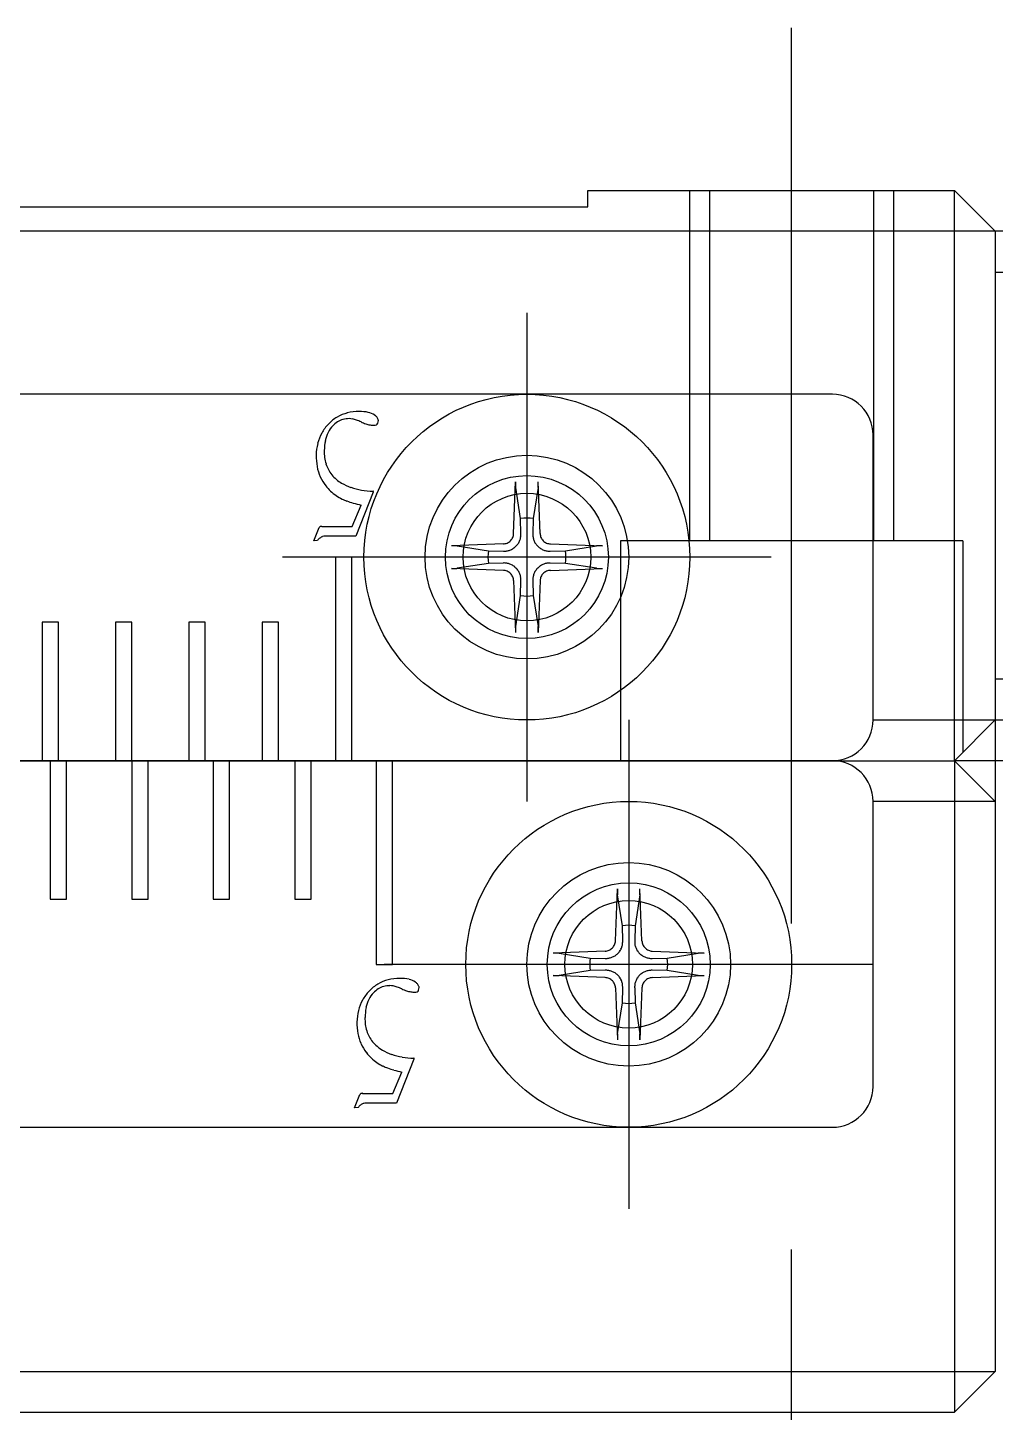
# Model space of a CAD drawing. Extents: x 1 to 229, y 0 to 160.
# Drawn here: x 89.72 to 101.6, y 142.55 to 159.55 of the extents above; entities that cross this region are included whole.
import ezdxf

# ---------------------------------------------------------------- set-up
doc = ezdxf.new("R2010")
doc.units = 0
doc.linetypes.add('CENTER', pattern=[50.8, 31.75, -6.35, 6.35, -6.35])
doc.linetypes.add('DASHED', pattern=[19.05, 12.7, -6.35])
doc.layers.get('0').update_dxf_attribs({"linetype": 'CONTINUOUS'})
doc.layers.add('CENTER', color=1, linetype='CENTER')

msp = doc.modelspace()

# ---------------------------------------------------------------- linework, layer by layer
at = {"color": 7, "linetype": 'CONTINUOUS'}
for p, q in [((96.598, 157.546), (101.098, 157.546)), ((96.598, 157.346), (96.598, 157.546)), ((101.598, 157.046), (101.098, 157.546)), ((101.098, 150.546), (101.098, 157.546)), ((81.598, 157.346), (96.598, 157.346)), ((101.598, 157.046), (76.598, 157.046)), ((101.598, 157.046), (101.598, 143.046)), ((109.598, 157.046), (101.598, 157.046)), ((101.598, 156.546), (109.598, 156.546)), ((99.598, 155.046), (78.598, 155.046)), ((100.098, 151.046), (100.098, 154.546)), ((95.685, 153.335), (95.71, 153.972)), ((95.71, 153.972), (95.709, 153.961)), ((95.709, 153.961), (95.709, 153.951)), ((95.709, 153.951), (95.709, 153.94)), ((95.709, 153.94), (95.709, 153.935)), ((95.709, 153.935), (95.709, 153.93)), ((95.709, 153.93), (95.709, 153.921)), ((95.709, 153.921), (95.709, 153.917)), ((95.709, 153.917), (95.71, 153.913)), ((95.71, 153.913), (95.71, 153.909)), ((95.71, 153.909), (95.71, 153.906)), ((95.71, 153.906), (95.71, 153.903)), ((95.71, 153.903), (95.711, 153.9)), ((95.77, 153.518), (95.711, 153.9)), ((95.985, 153.9), (95.925, 153.518)), ((95.985, 153.906), (95.986, 153.909)), ((95.985, 153.903), (95.985, 153.906)), ((95.985, 153.9), (95.985, 153.903)), ((95.986, 153.961), (95.986, 153.972)), ((96.01, 153.335), (95.986, 153.972)), ((95.986, 153.951), (95.986, 153.961)), ((95.986, 153.94), (95.986, 153.951)), ((95.986, 153.935), (95.986, 153.94)), ((95.986, 153.93), (95.986, 153.935)), ((95.986, 153.921), (95.986, 153.93)), ((95.986, 153.917), (95.986, 153.921)), ((95.986, 153.913), (95.986, 153.917)), ((95.986, 153.909), (95.986, 153.913)), ((93.703, 153.423), (93.813, 153.684)), ((93.961, 153.843), (93.747, 153.303)), ((95.775, 153.333), (95.77, 153.518)), ((95.925, 153.518), (95.921, 153.333)), ((93.232, 153.246), (93.299, 153.409)), ((93.332, 153.423), (93.703, 153.423)), ((93.277, 153.25), (93.232, 153.246)), ((93.747, 153.303), (93.375, 153.303)), ((95.559, 153.209), (94.922, 153.184)), ((94.932, 153.184), (94.922, 153.184)), ((94.943, 153.185), (94.932, 153.184)), ((94.953, 153.185), (94.943, 153.185)), ((94.958, 153.185), (94.953, 153.185)), ((94.963, 153.185), (94.958, 153.185)), ((94.973, 153.184), (94.963, 153.185)), ((94.977, 153.184), (94.973, 153.184)), ((94.981, 153.184), (94.977, 153.184)), ((94.985, 153.184), (94.981, 153.184)), ((94.988, 153.184), (94.985, 153.184)), ((94.991, 153.183), (94.988, 153.184)), ((94.994, 153.183), (94.991, 153.183)), ((94.994, 153.183), (95.375, 153.123)), ((95.559, 153.209), (95.57, 153.209)), ((95.57, 153.209), (95.583, 153.212)), ((95.583, 153.212), (95.595, 153.215)), ((95.595, 153.215), (95.606, 153.219)), ((95.606, 153.219), (95.618, 153.225)), ((95.618, 153.225), (95.628, 153.231)), ((95.628, 153.231), (95.638, 153.239)), ((95.638, 153.239), (95.647, 153.247)), ((95.647, 153.247), (95.655, 153.256)), ((95.655, 153.256), (95.662, 153.265)), ((95.662, 153.265), (95.669, 153.276)), ((95.669, 153.276), (95.674, 153.287)), ((95.674, 153.287), (95.679, 153.299)), ((95.679, 153.299), (95.682, 153.311)), ((95.682, 153.311), (95.684, 153.323)), ((95.684, 153.323), (95.685, 153.335)), ((96.01, 153.335), (96.011, 153.323)), ((96.011, 153.323), (96.013, 153.311)), ((96.013, 153.311), (96.016, 153.299)), ((96.016, 153.299), (96.021, 153.287)), ((96.021, 153.287), (96.026, 153.276)), ((96.026, 153.276), (96.033, 153.265)), ((96.033, 153.265), (96.04, 153.256)), ((96.04, 153.256), (96.048, 153.247)), ((96.048, 153.247), (96.057, 153.239)), ((96.057, 153.239), (96.067, 153.231)), ((96.067, 153.231), (96.078, 153.225)), ((96.078, 153.225), (96.089, 153.219)), ((96.089, 153.219), (96.101, 153.215)), ((96.101, 153.215), (96.113, 153.212)), ((96.113, 153.212), (96.125, 153.209)), ((96.125, 153.209), (96.137, 153.209)), ((96.137, 153.209), (96.774, 153.184)), ((96.32, 153.123), (96.702, 153.183)), ((96.704, 153.183), (96.702, 153.183)), ((96.707, 153.184), (96.704, 153.183)), ((96.711, 153.184), (96.707, 153.184)), ((96.714, 153.184), (96.711, 153.184)), ((96.718, 153.184), (96.714, 153.184)), ((96.723, 153.184), (96.718, 153.184)), ((96.732, 153.185), (96.723, 153.184)), ((96.737, 153.185), (96.732, 153.185)), ((96.742, 153.185), (96.737, 153.185)), ((96.753, 153.185), (96.742, 153.185)), ((96.763, 153.184), (96.753, 153.185)), ((96.774, 153.184), (96.763, 153.184)), ((93.698, 153.046), (93.498, 153.046)), ((93.498, 153.046), (93.498, 150.546)), ((93.698, 150.546), (93.698, 153.046)), ((95.375, 153.123), (95.56, 153.119)), ((96.135, 153.119), (96.32, 153.123)), ((94.922, 152.908), (94.932, 152.908)), ((95.559, 152.883), (94.922, 152.908)), ((94.932, 152.908), (94.943, 152.907)), ((94.943, 152.907), (94.953, 152.907)), ((94.953, 152.907), (94.958, 152.907)), ((94.958, 152.907), (94.963, 152.907)), ((94.963, 152.907), (94.973, 152.907)), ((94.973, 152.907), (94.977, 152.908)), ((94.977, 152.908), (94.981, 152.908)), ((94.981, 152.908), (94.985, 152.908)), ((94.985, 152.908), (94.988, 152.908)), ((94.988, 152.908), (94.991, 152.909)), ((94.991, 152.909), (94.994, 152.909)), ((95.375, 152.969), (94.994, 152.909)), ((95.56, 152.973), (95.375, 152.969)), ((95.571, 152.882), (95.559, 152.883)), ((95.583, 152.88), (95.571, 152.882)), ((95.595, 152.877), (95.583, 152.88)), ((95.607, 152.873), (95.595, 152.877)), ((95.618, 152.867), (95.607, 152.873)), ((95.628, 152.861), (95.618, 152.867)), ((95.638, 152.853), (95.628, 152.861)), ((95.647, 152.845), (95.638, 152.853)), ((95.655, 152.836), (95.647, 152.845)), ((95.662, 152.826), (95.655, 152.836)), ((96.04, 152.836), (96.033, 152.827)), ((96.048, 152.845), (96.04, 152.836)), ((96.057, 152.853), (96.048, 152.845)), ((96.067, 152.861), (96.057, 152.853)), ((96.078, 152.867), (96.067, 152.861)), ((96.089, 152.873), (96.078, 152.867)), ((96.101, 152.877), (96.089, 152.873)), ((96.113, 152.88), (96.101, 152.877)), ((96.125, 152.882), (96.113, 152.88)), ((96.137, 152.883), (96.125, 152.882)), ((96.32, 152.969), (96.135, 152.973)), ((96.137, 152.883), (96.774, 152.908)), ((96.702, 152.909), (96.32, 152.969)), ((96.702, 152.909), (96.704, 152.909)), ((96.704, 152.909), (96.707, 152.908)), ((96.707, 152.908), (96.711, 152.908)), ((96.711, 152.908), (96.714, 152.908)), ((96.714, 152.908), (96.718, 152.908)), ((96.718, 152.908), (96.723, 152.907)), ((96.723, 152.907), (96.732, 152.907)), ((96.732, 152.907), (96.737, 152.907)), ((96.737, 152.907), (96.742, 152.907)), ((96.742, 152.907), (96.753, 152.907)), ((96.753, 152.907), (96.763, 152.908)), ((96.763, 152.908), (96.774, 152.908)), ((95.669, 152.816), (95.662, 152.826)), ((95.675, 152.805), (95.669, 152.816)), ((95.679, 152.793), (95.675, 152.805)), ((95.682, 152.781), (95.679, 152.793)), ((95.684, 152.769), (95.682, 152.781)), ((95.685, 152.757), (95.684, 152.769)), ((95.685, 152.757), (95.71, 152.12)), ((95.77, 152.574), (95.775, 152.759)), ((95.921, 152.759), (95.925, 152.574)), ((96.01, 152.757), (95.986, 152.12)), ((96.011, 152.769), (96.01, 152.757)), ((96.013, 152.781), (96.011, 152.769)), ((96.017, 152.793), (96.013, 152.781)), ((96.021, 152.805), (96.017, 152.793)), ((96.027, 152.816), (96.021, 152.805)), ((96.033, 152.827), (96.027, 152.816)), ((95.711, 152.192), (95.77, 152.574)), ((95.925, 152.574), (95.985, 152.192)), ((90.098, 152.246), (89.898, 152.246)), ((89.898, 152.246), (89.898, 150.546)), ((90.098, 150.546), (90.098, 152.246)), ((90.998, 152.246), (90.798, 152.246)), ((90.798, 152.246), (90.798, 150.546)), ((90.998, 150.546), (90.998, 152.246)), ((91.898, 152.246), (91.698, 152.246)), ((91.698, 152.246), (91.698, 150.546)), ((91.898, 150.546), (91.898, 152.246)), ((92.798, 152.246), (92.598, 152.246)), ((92.598, 152.246), (92.598, 150.546)), ((92.798, 150.546), (92.798, 152.246)), ((95.71, 152.179), (95.709, 152.175)), ((95.709, 152.175), (95.709, 152.171)), ((95.709, 152.171), (95.709, 152.162)), ((95.709, 152.162), (95.709, 152.157)), ((95.709, 152.157), (95.709, 152.152)), ((95.709, 152.152), (95.709, 152.141)), ((95.711, 152.192), (95.71, 152.189)), ((95.71, 152.189), (95.71, 152.186)), ((95.71, 152.186), (95.71, 152.183)), ((95.71, 152.183), (95.71, 152.179)), ((95.985, 152.189), (95.985, 152.192)), ((95.985, 152.186), (95.985, 152.189)), ((95.986, 152.183), (95.985, 152.186)), ((95.986, 152.179), (95.986, 152.183)), ((95.986, 152.175), (95.986, 152.179)), ((95.986, 152.171), (95.986, 152.175)), ((95.986, 152.162), (95.986, 152.171)), ((95.986, 152.157), (95.986, 152.162)), ((95.986, 152.152), (95.986, 152.157)), ((95.986, 152.141), (95.986, 152.152)), ((95.709, 152.141), (95.709, 152.131)), ((95.709, 152.131), (95.71, 152.12)), ((95.986, 152.131), (95.986, 152.141)), ((95.986, 152.12), (95.986, 152.131)), ((109.598, 151.546), (101.598, 151.546)), ((100.098, 151.046), (101.598, 151.046)), ((101.098, 150.546), (101.598, 151.046)), ((101.598, 151.046), (109.598, 151.046)), ((77.098, 150.546), (101.098, 150.546)), ((99.598, 150.546), (78.598, 150.546)), ((89.998, 150.546), (89.998, 148.846)), ((90.198, 148.846), (90.198, 150.546)), ((90.998, 150.546), (90.998, 148.846)), ((91.198, 148.846), (91.198, 150.546)), ((91.998, 150.546), (91.998, 148.846)), ((92.198, 148.846), (92.198, 150.546)), ((92.998, 150.546), (92.998, 148.846)), ((93.198, 148.846), (93.198, 150.546)), ((93.998, 150.546), (93.998, 148.046)), ((94.198, 148.046), (94.198, 150.546)), ((101.598, 150.046), (101.098, 150.546)), ((101.098, 150.546), (101.098, 142.546)), ((100.098, 146.546), (100.098, 150.046)), ((101.598, 150.046), (100.098, 150.046)), ((96.935, 148.335), (96.96, 148.972)), ((96.96, 148.972), (96.959, 148.961)), ((96.959, 148.961), (96.959, 148.951)), ((96.959, 148.951), (96.959, 148.94)), ((96.959, 148.94), (96.959, 148.935)), ((96.959, 148.935), (96.959, 148.93)), ((96.959, 148.93), (96.959, 148.921)), ((96.959, 148.921), (96.959, 148.917)), ((97.236, 148.961), (97.236, 148.972)), ((97.26, 148.335), (97.236, 148.972)), ((97.236, 148.951), (97.236, 148.961)), ((97.236, 148.94), (97.236, 148.951)), ((97.236, 148.935), (97.236, 148.94)), ((97.236, 148.93), (97.236, 148.935)), ((97.236, 148.921), (97.236, 148.93)), ((97.236, 148.917), (97.236, 148.921)), ((89.998, 148.846), (90.198, 148.846)), ((90.998, 148.846), (91.198, 148.846)), ((91.998, 148.846), (92.198, 148.846)), ((92.998, 148.846), (93.198, 148.846)), ((96.959, 148.917), (96.96, 148.913)), ((96.96, 148.913), (96.96, 148.909)), ((96.96, 148.909), (96.96, 148.906)), ((96.96, 148.906), (96.96, 148.903)), ((96.96, 148.903), (96.961, 148.9)), ((97.02, 148.518), (96.961, 148.9)), ((97.235, 148.9), (97.175, 148.518)), ((97.235, 148.906), (97.236, 148.909)), ((97.235, 148.903), (97.235, 148.906)), ((97.235, 148.9), (97.235, 148.903)), ((97.236, 148.913), (97.236, 148.917)), ((97.236, 148.909), (97.236, 148.913)), ((97.025, 148.333), (97.02, 148.518)), ((97.175, 148.518), (97.171, 148.333)), ((96.888, 148.239), (96.897, 148.247)), ((96.897, 148.247), (96.905, 148.256)), ((96.905, 148.256), (96.912, 148.265)), ((96.912, 148.265), (96.919, 148.276)), ((96.919, 148.276), (96.924, 148.287)), ((96.924, 148.287), (96.929, 148.299)), ((96.929, 148.299), (96.932, 148.311)), ((96.932, 148.311), (96.934, 148.323)), ((96.934, 148.323), (96.935, 148.335)), ((97.26, 148.335), (97.261, 148.323)), ((97.261, 148.323), (97.263, 148.311)), ((97.263, 148.311), (97.266, 148.299)), ((97.266, 148.299), (97.271, 148.287)), ((97.271, 148.287), (97.276, 148.276)), ((97.276, 148.276), (97.283, 148.265)), ((97.283, 148.265), (97.29, 148.256)), ((97.29, 148.256), (97.298, 148.247)), ((97.298, 148.247), (97.307, 148.239)), ((96.809, 148.209), (96.172, 148.184)), ((96.182, 148.184), (96.172, 148.184)), ((96.193, 148.185), (96.182, 148.184)), ((96.203, 148.185), (96.193, 148.185)), ((96.208, 148.185), (96.203, 148.185)), ((96.213, 148.185), (96.208, 148.185)), ((96.223, 148.184), (96.213, 148.185)), ((96.227, 148.184), (96.223, 148.184)), ((96.231, 148.184), (96.227, 148.184)), ((96.235, 148.184), (96.231, 148.184)), ((96.238, 148.184), (96.235, 148.184)), ((96.241, 148.183), (96.238, 148.184)), ((96.244, 148.183), (96.241, 148.183)), ((96.244, 148.183), (96.625, 148.123)), ((96.625, 148.123), (96.81, 148.119)), ((96.809, 148.209), (96.82, 148.209)), ((96.82, 148.209), (96.833, 148.212)), ((96.833, 148.212), (96.845, 148.215)), ((96.845, 148.215), (96.856, 148.219)), ((96.856, 148.219), (96.868, 148.225)), ((96.868, 148.225), (96.878, 148.231)), ((96.878, 148.231), (96.888, 148.239)), ((97.307, 148.239), (97.317, 148.231)), ((97.317, 148.231), (97.328, 148.225)), ((97.328, 148.225), (97.339, 148.219)), ((97.339, 148.219), (97.351, 148.215)), ((97.351, 148.215), (97.363, 148.212)), ((97.363, 148.212), (97.375, 148.209)), ((97.375, 148.209), (97.387, 148.209)), ((97.385, 148.119), (97.57, 148.123)), ((97.387, 148.209), (98.024, 148.184)), ((97.57, 148.123), (97.952, 148.183)), ((97.954, 148.183), (97.952, 148.183)), ((97.957, 148.184), (97.954, 148.183)), ((97.961, 148.184), (97.957, 148.184)), ((97.964, 148.184), (97.961, 148.184)), ((97.968, 148.184), (97.964, 148.184)), ((97.973, 148.184), (97.968, 148.184)), ((97.982, 148.185), (97.973, 148.184)), ((97.987, 148.185), (97.982, 148.185)), ((97.992, 148.185), (97.987, 148.185)), ((98.003, 148.185), (97.992, 148.185)), ((98.013, 148.184), (98.003, 148.185)), ((98.024, 148.184), (98.013, 148.184)), ((93.998, 148.046), (94.198, 148.046)), ((96.172, 147.908), (96.182, 147.908)), ((96.809, 147.883), (96.172, 147.908)), ((96.182, 147.908), (96.193, 147.907)), ((96.193, 147.907), (96.203, 147.907)), ((96.203, 147.907), (96.208, 147.907)), ((96.208, 147.907), (96.213, 147.907)), ((96.213, 147.907), (96.223, 147.907)), ((96.223, 147.907), (96.227, 147.908)), ((96.227, 147.908), (96.231, 147.908)), ((96.231, 147.908), (96.235, 147.908)), ((96.235, 147.908), (96.238, 147.908)), ((96.238, 147.908), (96.241, 147.909)), ((96.241, 147.909), (96.244, 147.909)), ((96.625, 147.969), (96.244, 147.909)), ((96.81, 147.973), (96.625, 147.969)), ((97.57, 147.969), (97.385, 147.973)), ((97.387, 147.883), (98.024, 147.908)), ((97.952, 147.909), (97.57, 147.969)), ((97.952, 147.909), (97.954, 147.909)), ((97.954, 147.909), (97.957, 147.908)), ((97.957, 147.908), (97.961, 147.908)), ((97.961, 147.908), (97.964, 147.908)), ((97.964, 147.908), (97.968, 147.908)), ((97.968, 147.908), (97.973, 147.907)), ((97.973, 147.907), (97.982, 147.907)), ((97.982, 147.907), (97.987, 147.907)), ((97.987, 147.907), (97.992, 147.907)), ((97.992, 147.907), (98.003, 147.907)), ((98.003, 147.907), (98.013, 147.908)), ((98.013, 147.908), (98.024, 147.908)), ((96.821, 147.882), (96.809, 147.883)), ((96.833, 147.88), (96.821, 147.882)), ((96.845, 147.877), (96.833, 147.88)), ((96.857, 147.873), (96.845, 147.877)), ((96.868, 147.867), (96.857, 147.873)), ((96.878, 147.861), (96.868, 147.867)), ((96.888, 147.853), (96.878, 147.861)), ((96.897, 147.845), (96.888, 147.853)), ((96.905, 147.836), (96.897, 147.845)), ((96.912, 147.826), (96.905, 147.836)), ((96.919, 147.816), (96.912, 147.826)), ((96.925, 147.805), (96.919, 147.816)), ((96.929, 147.793), (96.925, 147.805)), ((96.932, 147.781), (96.929, 147.793)), ((96.934, 147.769), (96.932, 147.781)), ((96.935, 147.757), (96.934, 147.769)), ((96.935, 147.757), (96.96, 147.12)), ((97.02, 147.574), (97.025, 147.759)), ((97.171, 147.759), (97.175, 147.574)), ((97.26, 147.757), (97.236, 147.12)), ((97.261, 147.769), (97.26, 147.757)), ((97.263, 147.781), (97.261, 147.769)), ((97.267, 147.793), (97.263, 147.781)), ((97.271, 147.805), (97.267, 147.793)), ((97.277, 147.816), (97.271, 147.805)), ((97.283, 147.827), (97.277, 147.816)), ((97.29, 147.836), (97.283, 147.827)), ((97.298, 147.845), (97.29, 147.836)), ((97.307, 147.853), (97.298, 147.845)), ((97.317, 147.861), (97.307, 147.853)), ((97.328, 147.867), (97.317, 147.861)), ((97.339, 147.873), (97.328, 147.867)), ((97.351, 147.877), (97.339, 147.873)), ((97.363, 147.88), (97.351, 147.877)), ((97.375, 147.882), (97.363, 147.88)), ((97.387, 147.883), (97.375, 147.882)), ((96.961, 147.192), (97.02, 147.574)), ((97.175, 147.574), (97.235, 147.192)), ((96.96, 147.179), (96.959, 147.175)), ((96.959, 147.175), (96.959, 147.171)), ((96.959, 147.171), (96.959, 147.162)), ((96.959, 147.162), (96.959, 147.157)), ((96.959, 147.157), (96.959, 147.152)), ((96.959, 147.152), (96.959, 147.141)), ((96.959, 147.141), (96.959, 147.131)), ((96.959, 147.131), (96.96, 147.12)), ((96.961, 147.192), (96.96, 147.189)), ((96.96, 147.189), (96.96, 147.186)), ((96.96, 147.186), (96.96, 147.183)), ((96.96, 147.183), (96.96, 147.179)), ((97.235, 147.189), (97.235, 147.192)), ((97.235, 147.186), (97.235, 147.189)), ((97.236, 147.183), (97.235, 147.186)), ((97.236, 147.179), (97.236, 147.183)), ((97.236, 147.175), (97.236, 147.179)), ((97.236, 147.171), (97.236, 147.175)), ((97.236, 147.162), (97.236, 147.171)), ((97.236, 147.157), (97.236, 147.162)), ((97.236, 147.152), (97.236, 147.157)), ((97.236, 147.141), (97.236, 147.152)), ((97.236, 147.131), (97.236, 147.141)), ((97.236, 147.12), (97.236, 147.131)), ((94.461, 146.882), (94.247, 146.342)), ((94.203, 146.462), (94.313, 146.723)), ((93.732, 146.285), (93.799, 146.448)), ((93.832, 146.462), (94.203, 146.462)), ((93.777, 146.289), (93.732, 146.285)), ((94.247, 146.342), (93.875, 146.342)), ((78.598, 146.046), (99.598, 146.046)), ((76.598, 143.046), (101.598, 143.046)), ((101.098, 142.546), (101.598, 143.046)), ((77.098, 142.546), (101.098, 142.546))]:
    msp.add_line(p, q, dxfattribs=at)
at = {"color": 3, "linetype": 'DASHED'}
for p, q in [((97.848, 153.246), (97.848, 157.546)), ((98.091, 157.546), (98.091, 153.246)), ((100.104, 157.546), (100.104, 153.246)), ((100.348, 157.546), (100.348, 153.246)), ((101.198, 153.246), (96.998, 153.246)), ((96.998, 153.246), (96.998, 150.546)), ((101.198, 153.246), (101.198, 150.646))]:
    msp.add_line(p, q, dxfattribs=at)
at = {"color": 7, "linetype": 'CONTINUOUS'}
for centre, radius in [((95.848, 153.046), 2), ((95.848, 153.046), 0.783), ((97.098, 148.046), 2), ((97.098, 148.046), 0.783)]:
    msp.add_circle(centre, radius, dxfattribs=at)
at = {"color": 3, "linetype": 'CONTINUOUS'}
for centre, radius in [((95.848, 153.046), 1.25), ((95.848, 153.046), 1), ((97.098, 148.046), 1.25), ((97.098, 148.046), 1)]:
    msp.add_circle(centre, radius, dxfattribs=at)
at = {"color": 7, "linetype": 'CONTINUOUS'}
for centre, radius, start, end in [((99.598, 154.546), 0.5, 0, 90), ((93.771, 154.341), 0.493, 120.7739, 136.7817), ((93.682, 154.447), 0.303, 121.5113, 135.9675), ((93.761, 154.354), 0.477, 104.1459, 120.5209), ((93.663, 154.477), 0.269, 105.6366, 121.3182), ((93.67, 154.451), 0.295, 90.7211, 105.4421), ((93.784, 154.252), 0.581, 89.6263, 103.9812), ((93.663, 154.538), 0.208, 77.9993, 89.3203), ((93.626, 154.356), 0.394, 70.7805, 78.1713), ((93.527, 154.069), 0.698, 65.8334, 70.8777), ((93.795, 154.313), 0.521, 78.2451, 90.7659), ((94.066, 155.271), 0.62, 245.85, 251.6275), ((93.858, 154.609), 0.218, 56.1652, 78.5243), ((93.904, 154.684), 0.13, 39.3474, 54.6593), ((93.914, 154.693), 0.117, 21.5057, 39.093), ((93.952, 154.719), 0.0728, 336.281, 1.8872), ((94.009, 154.729), 0.015, 11.5786, 25.2913), ((93.988, 154.725), 0.0361, 4.316, 11.9442), ((93.95, 154.722), 0.0745, 359.7689, 4.4732), ((93.806, 154.306), 0.544, 151.19, 165.6305), ((93.816, 154.298), 0.556, 136.7918, 151.0148), ((93.797, 154.388), 0.433, 154.0754, 168.3685), ((93.707, 154.431), 0.332, 136.8732, 153.9198), ((93.997, 155.062), 0.4, 251.5675, 259.3119), ((93.971, 154.922), 0.257, 259.2315, 269.6241), ((93.972, 154.73), 0.066, 268.0277, 295.4071), ((93.982, 154.707), 0.0408, 297.1293, 334.954), ((93.9, 154.283), 0.639, 165.7632, 178.7145), ((94.012, 154.344), 0.651, 168.3503, 179.2247), ((93.955, 154.288), 0.694, 179.2215, 190.7983), ((93.874, 154.339), 0.514, 178.4839, 196.8828), ((93.832, 154.266), 0.57, 190.8892, 204.1023), ((93.807, 154.256), 0.543, 204.2446, 217.8899), ((93.759, 154.307), 0.395, 197.3246, 219.2769), ((93.805, 154.35), 0.458, 219.8178, 239.7095), ((93.865, 154.307), 0.62, 218.2978, 226.5808), ((93.822, 154.262), 0.558, 226.6126, 235.5054), ((93.897, 154.499), 0.633, 239.2808, 250.5721), ((93.945, 154.635), 0.776, 250.6148, 260.4628), ((93.985, 154.876), 1.021, 260.4715, 268.6731), ((93.962, 153.854), 0.00178, 13.6323, 92.6279), ((93.954, 153.852), 0.0092, 347.2044, 12.7956), ((93.81, 154.245), 0.538, 235.5472, 244.6615), ((93.818, 154.233), 0.53, 243.3872, 250.1611), ((94.035, 154.828), 1.163, 250.0124, 254.0248), ((94.322, 155.821), 2.197, 253.9631, 256.5892), ((93.916, 153.859), 0.0479, 340.8609, 349.2763), ((95.848, 153.046), 0.479, 80.6957, 99.3043), ((93.314, 153.405), 0.0151, 127.0574, 164.0647), ((93.321, 153.394), 0.0281, 101.4538, 125.805), ((93.331, 153.35), 0.0733, 89.1351, 101.9708), ((93.42, 153.131), 0.187, 127.1607, 140.255), ((93.382, 153.181), 0.123, 109.8018, 127.0841), ((93.374, 153.2), 0.103, 89.9573, 109.456), ((95.571, 153.323), 0.202, 308.7225, 314.9322), ((95.571, 153.322), 0.202, 315.0658, 321.2796), ((95.566, 153.327), 0.209, 321.2244, 327.3546), ((95.573, 153.322), 0.201, 327.3884, 333.7306), ((95.561, 153.328), 0.214, 333.7006, 339.428), ((95.569, 153.325), 0.206, 339.3855, 345.0047), ((95.559, 153.328), 0.216, 345.0609, 350.4544), ((95.552, 153.329), 0.222, 350.4291, 355.7576), ((95.562, 153.328), 0.213, 355.732, 1.3126), ((96.133, 153.328), 0.212, 178.6865, 184.2689), ((96.143, 153.329), 0.222, 184.2425, 189.5708), ((96.136, 153.328), 0.216, 189.5443, 194.9404), ((96.126, 153.325), 0.206, 194.9957, 200.614), ((96.135, 153.328), 0.214, 200.572, 206.2994), ((96.122, 153.322), 0.201, 206.2694, 212.6116), ((96.13, 153.327), 0.209, 212.6458, 218.7751), ((96.124, 153.322), 0.202, 218.7225, 224.9322), ((96.124, 153.322), 0.202, 225.0658, 231.2796), ((95.848, 153.046), 0.479, 170.6957, 189.3043), ((95.565, 153.331), 0.212, 268.6865, 274.2689), ((95.565, 153.341), 0.222, 274.2425, 279.5708), ((95.566, 153.335), 0.216, 279.5443, 284.9404), ((95.568, 153.325), 0.206, 284.9957, 290.614), ((95.565, 153.333), 0.214, 290.572, 296.2994), ((95.572, 153.321), 0.201, 296.2694, 302.6116), ((95.567, 153.328), 0.209, 302.6458, 308.7751), ((96.129, 153.328), 0.209, 231.2244, 237.3546), ((96.124, 153.321), 0.201, 237.3884, 243.7306), ((96.13, 153.333), 0.214, 243.7006, 249.428), ((96.127, 153.325), 0.206, 249.3855, 255.0047), ((96.129, 153.335), 0.216, 255.0609, 260.4544), ((96.131, 153.341), 0.222, 260.4291, 265.7576), ((96.13, 153.331), 0.213, 265.732, 271.3126), ((95.848, 153.046), 0.479, 350.6957, 9.3043), ((95.565, 152.761), 0.213, 85.732, 91.3126), ((95.565, 152.751), 0.222, 80.4291, 85.7576), ((95.566, 152.757), 0.216, 75.0609, 80.4544), ((95.568, 152.767), 0.206, 69.3855, 75.0047), ((95.565, 152.759), 0.214, 63.7006, 69.428), ((95.572, 152.771), 0.201, 57.3884, 63.7306), ((95.567, 152.764), 0.209, 51.2244, 57.3546), ((95.571, 152.769), 0.202, 45.0658, 51.2796), ((95.571, 152.77), 0.202, 38.7225, 44.9322), ((95.566, 152.765), 0.209, 32.6458, 38.7751), ((95.573, 152.77), 0.201, 26.2694, 32.6116), ((95.561, 152.764), 0.214, 20.572, 26.2994), ((95.569, 152.767), 0.206, 14.9957, 20.614), ((96.126, 152.767), 0.206, 159.3855, 165.0047), ((96.135, 152.764), 0.214, 153.7006, 159.428), ((96.122, 152.77), 0.201, 147.3884, 153.7306), ((96.13, 152.765), 0.209, 141.2244, 147.3546), ((96.124, 152.77), 0.202, 135.0658, 141.2796), ((96.124, 152.769), 0.202, 128.7225, 134.9322), ((96.129, 152.764), 0.209, 122.6458, 128.7751), ((96.124, 152.771), 0.201, 116.2694, 122.6116), ((96.13, 152.759), 0.214, 110.572, 116.2994), ((96.127, 152.767), 0.206, 104.9957, 110.614), ((96.129, 152.757), 0.216, 99.5443, 104.9404), ((96.131, 152.751), 0.222, 94.2425, 99.5708), ((96.13, 152.761), 0.212, 88.6865, 94.2689), ((95.559, 152.764), 0.216, 9.5443, 14.9404), ((95.552, 152.763), 0.222, 4.2425, 9.5708), ((95.562, 152.764), 0.212, 358.6865, 4.2689), ((96.143, 152.763), 0.222, 170.4291, 175.7576), ((96.133, 152.764), 0.213, 175.732, 181.3126), ((96.136, 152.764), 0.216, 165.0609, 170.4544), ((95.848, 153.046), 0.479, 260.6957, 279.3043), ((99.598, 151.046), 0.5, 270, 0), ((99.598, 150.046), 0.5, 0, 90), ((97.098, 148.046), 0.479, 80.6957, 99.3043), ((96.811, 148.328), 0.214, 333.7006, 339.428), ((96.819, 148.325), 0.206, 339.3855, 345.0047), ((96.809, 148.328), 0.216, 345.0609, 350.4544), ((96.802, 148.329), 0.222, 350.4291, 355.7576), ((96.812, 148.328), 0.213, 355.732, 1.3126), ((97.383, 148.328), 0.212, 178.6865, 184.2689), ((97.393, 148.329), 0.222, 184.2425, 189.5708), ((97.386, 148.328), 0.216, 189.5443, 194.9404), ((97.376, 148.325), 0.206, 194.9957, 200.614), ((97.385, 148.328), 0.214, 200.572, 206.2994), ((97.098, 148.046), 0.479, 170.6957, 189.3043), ((96.815, 148.331), 0.212, 268.6865, 274.2689), ((96.815, 148.341), 0.222, 274.2425, 279.5708), ((96.816, 148.335), 0.216, 279.5443, 284.9404), ((96.818, 148.325), 0.206, 284.9957, 290.614), ((96.815, 148.333), 0.214, 290.572, 296.2994), ((96.822, 148.321), 0.201, 296.2694, 302.6116), ((96.817, 148.328), 0.209, 302.6458, 308.7751), ((96.821, 148.323), 0.202, 308.7225, 314.9322), ((96.821, 148.322), 0.202, 315.0658, 321.2796), ((96.816, 148.327), 0.209, 321.2244, 327.3546), ((96.823, 148.322), 0.201, 327.3884, 333.7306), ((97.372, 148.322), 0.201, 206.2694, 212.6116), ((97.38, 148.327), 0.209, 212.6458, 218.7751), ((97.374, 148.322), 0.202, 218.7225, 224.9322), ((97.374, 148.322), 0.202, 225.0658, 231.2796), ((97.379, 148.328), 0.209, 231.2244, 237.3546), ((97.374, 148.321), 0.201, 237.3884, 243.7306), ((97.38, 148.333), 0.214, 243.7006, 249.428), ((97.377, 148.325), 0.206, 249.3855, 255.0047), ((97.379, 148.335), 0.216, 255.0609, 260.4544), ((97.381, 148.341), 0.222, 260.4291, 265.7576), ((97.38, 148.331), 0.213, 265.732, 271.3126), ((97.098, 148.046), 0.479, 350.6957, 9.3043), ((96.815, 147.761), 0.213, 85.732, 91.3126), ((96.815, 147.751), 0.222, 80.4291, 85.7576), ((96.816, 147.757), 0.216, 75.0609, 80.4544), ((96.818, 147.767), 0.206, 69.3855, 75.0047), ((96.815, 147.759), 0.214, 63.7006, 69.428), ((96.822, 147.771), 0.201, 57.3884, 63.7306), ((96.817, 147.764), 0.209, 51.2244, 57.3546), ((96.821, 147.769), 0.202, 45.0658, 51.2796), ((96.821, 147.77), 0.202, 38.7225, 44.9322), ((97.374, 147.77), 0.202, 135.0658, 141.2796), ((97.374, 147.769), 0.202, 128.7225, 134.9322), ((97.379, 147.764), 0.209, 122.6458, 128.7751), ((97.374, 147.771), 0.201, 116.2694, 122.6116), ((97.38, 147.759), 0.214, 110.572, 116.2994), ((97.377, 147.767), 0.206, 104.9957, 110.614), ((97.379, 147.757), 0.216, 99.5443, 104.9404), ((97.381, 147.751), 0.222, 94.2425, 99.5708), ((97.38, 147.761), 0.212, 88.6865, 94.2689), ((94.271, 147.38), 0.493, 120.7739, 136.7817), ((94.182, 147.486), 0.303, 121.5113, 135.9675), ((94.261, 147.393), 0.477, 104.1459, 120.5209), ((94.163, 147.515), 0.269, 105.6366, 121.3182), ((94.17, 147.489), 0.295, 90.7211, 105.4421), ((94.284, 147.291), 0.581, 89.6263, 103.9812), ((94.163, 147.577), 0.208, 77.9993, 89.3203), ((94.126, 147.395), 0.394, 70.7805, 78.1713), ((94.027, 147.108), 0.698, 65.8334, 70.8777), ((94.295, 147.352), 0.521, 78.2451, 90.7659), ((94.566, 148.309), 0.62, 245.85, 251.6275), ((94.358, 147.648), 0.218, 56.1652, 78.5243), ((94.404, 147.723), 0.13, 39.3474, 54.6593), ((94.414, 147.732), 0.117, 21.5057, 39.093), ((94.452, 147.758), 0.0728, 336.281, 1.8872), ((94.509, 147.768), 0.015, 11.5786, 25.2913), ((94.488, 147.764), 0.0361, 4.316, 11.9442), ((94.45, 147.761), 0.0745, 359.7689, 4.4732), ((96.816, 147.765), 0.209, 32.6458, 38.7751), ((96.823, 147.77), 0.201, 26.2694, 32.6116), ((96.811, 147.764), 0.214, 20.572, 26.2994), ((96.819, 147.767), 0.206, 14.9957, 20.614), ((96.809, 147.764), 0.216, 9.5443, 14.9404), ((96.802, 147.763), 0.222, 4.2425, 9.5708), ((96.812, 147.764), 0.212, 358.6865, 4.2689), ((97.393, 147.763), 0.222, 170.4291, 175.7576), ((97.383, 147.764), 0.213, 175.732, 181.3126), ((97.386, 147.764), 0.216, 165.0609, 170.4544), ((97.376, 147.767), 0.206, 159.3855, 165.0047), ((97.385, 147.764), 0.214, 153.7006, 159.428), ((97.372, 147.77), 0.201, 147.3884, 153.7306), ((97.38, 147.765), 0.209, 141.2244, 147.3546), ((94.306, 147.344), 0.544, 151.19, 165.6305), ((94.316, 147.337), 0.556, 136.7918, 151.0148), ((94.297, 147.427), 0.433, 154.0754, 168.3685), ((94.207, 147.47), 0.332, 136.8732, 153.9198), ((94.497, 148.101), 0.4, 251.5675, 259.3119), ((94.471, 147.961), 0.257, 259.2315, 269.6241), ((94.472, 147.769), 0.066, 268.0277, 295.4071), ((94.482, 147.746), 0.0408, 297.1293, 334.954), ((97.098, 148.046), 0.479, 260.6957, 279.3043), ((94.4, 147.322), 0.639, 165.7632, 178.7145), ((94.512, 147.383), 0.651, 168.3503, 179.2247), ((94.374, 147.378), 0.514, 178.4839, 196.8828), ((94.455, 147.327), 0.694, 179.2215, 190.7983), ((94.259, 147.346), 0.395, 197.3246, 219.2769), ((94.332, 147.305), 0.57, 190.8892, 204.1023), ((94.307, 147.295), 0.543, 204.2446, 217.8899), ((94.305, 147.389), 0.458, 219.8178, 239.7095), ((94.365, 147.346), 0.62, 218.2978, 226.5808), ((94.322, 147.301), 0.558, 226.6126, 235.5054), ((94.397, 147.538), 0.633, 239.2808, 250.5721), ((94.445, 147.674), 0.776, 250.6148, 260.4628), ((94.485, 147.915), 1.021, 260.4715, 268.6731), ((94.462, 146.892), 0.00178, 13.6323, 92.6279), ((94.416, 146.898), 0.0479, 340.8609, 349.2763), ((94.454, 146.891), 0.0092, 347.2044, 12.7956), ((94.31, 147.284), 0.538, 235.5472, 244.6615), ((94.318, 147.272), 0.53, 243.3872, 250.1611), ((94.535, 147.867), 1.163, 250.0124, 254.0248), ((94.822, 148.86), 2.197, 253.9631, 256.5892), ((99.598, 146.546), 0.5, 270, 0), ((93.814, 146.444), 0.0151, 127.0574, 164.0647), ((93.821, 146.433), 0.0281, 101.4538, 125.805), ((93.831, 146.389), 0.0733, 89.1351, 101.9708), ((93.92, 146.169), 0.187, 127.1607, 140.255), ((93.882, 146.22), 0.123, 109.8018, 127.0841), ((93.874, 146.239), 0.103, 89.9573, 109.456)]:
    msp.add_arc(centre, radius, start, end, dxfattribs=at)
at = {"layer": 'CENTER', "color": 1, "linetype": 'CENTER'}
for p, q in [((99.098, 148.546), (99.098, 159.546)), ((95.848, 156.046), (95.848, 150.046)), ((98.848, 153.046), (92.848, 153.046)), ((97.098, 151.046), (97.098, 145.046)), ((124.098, 150.546), (101.098, 150.546)), ((100.098, 148.046), (94.098, 148.046)), ((99.098, 133.546), (99.098, 144.546))]:
    msp.add_line(p, q, dxfattribs=at)

doc.saveas('drawing.dxf')
